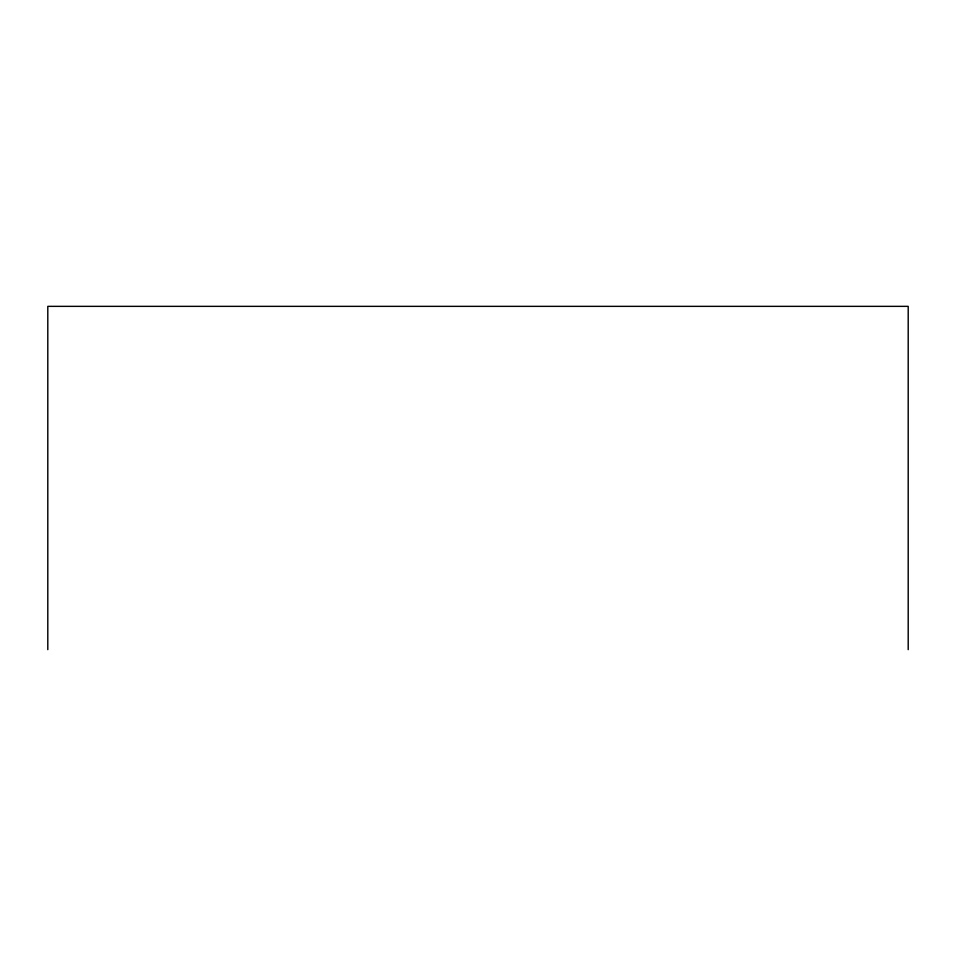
<?xml version="1.0" encoding="UTF-8"?>
<svg xmlns="http://www.w3.org/2000/svg" width="956" height="956" viewBox="0 0 956 956"><rect width="100%" height="100%" fill="white"/><g stroke="black" fill="none" stroke-linecap="round" stroke-linejoin="round"><path stroke-width="1.43" d="M908.2 649.65L908.2 306.35L47.8 306.35L47.8 649.65"/></g></svg>
